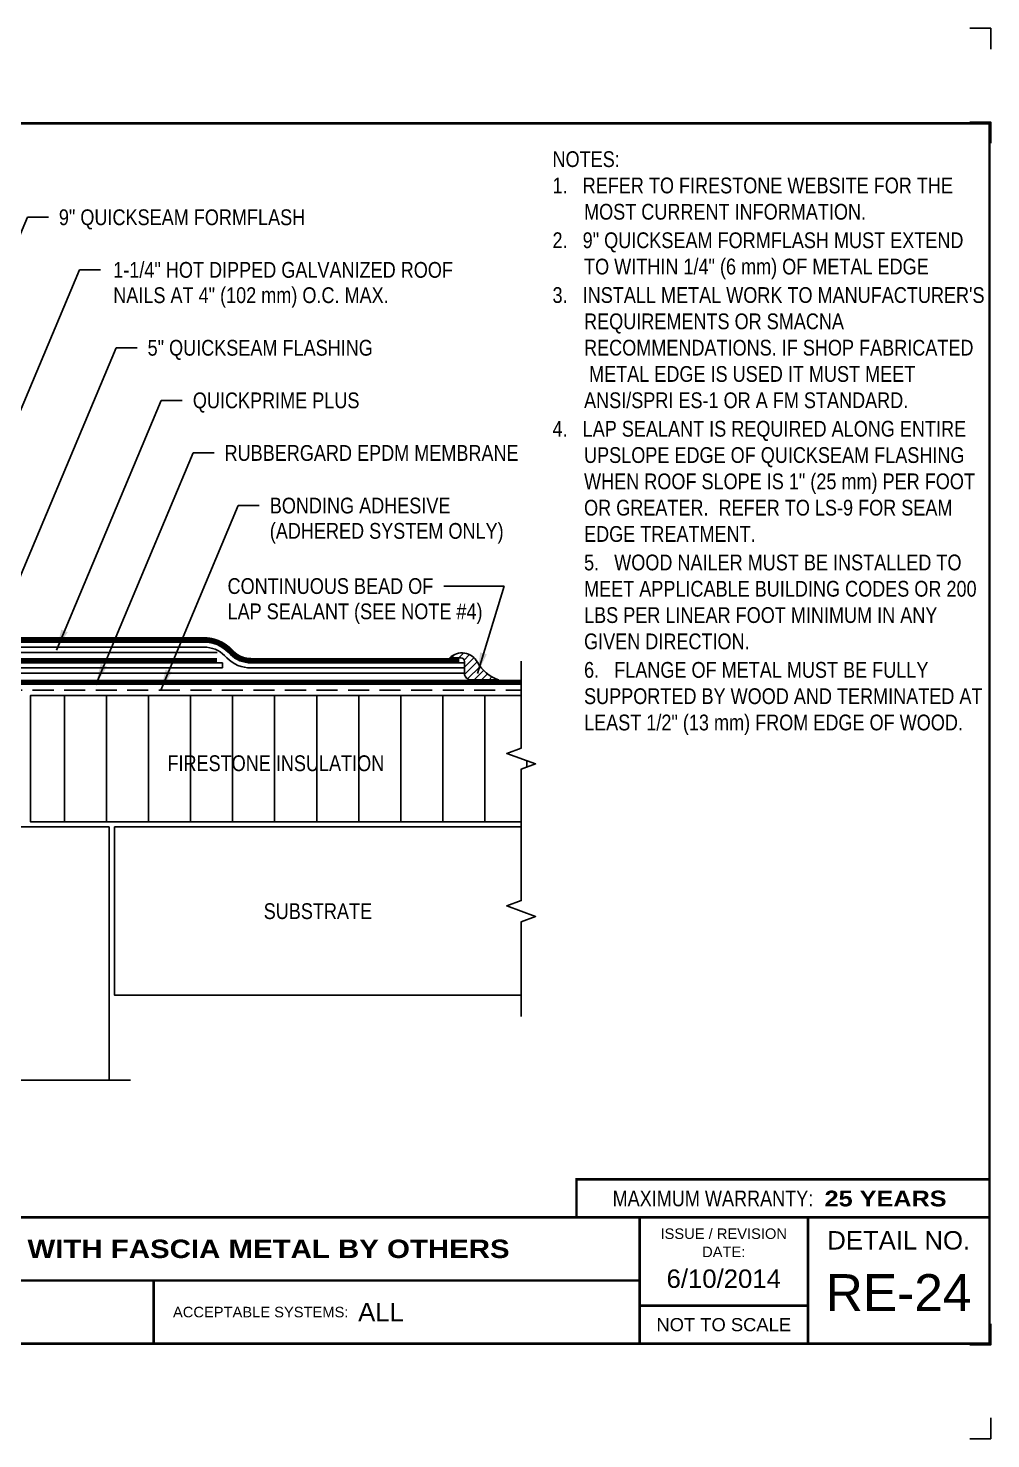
# Model space of a CAD drawing. Header units: inches. Extents: x 121.4 to 141.5, y -49.1 to -32.3.
# Drawn here: x 130.03 to 141.48, y -49.11 to -32.35 of the extents above; entities that cross this region are included whole.
import ezdxf
from ezdxf.enums import TextEntityAlignment as Align

# ---------------------------------------------------------------- set-up
doc = ezdxf.new("R2010")
doc.units = ezdxf.units.IN
doc.header["$MEASUREMENT"] = 0
doc.linetypes.add('HIDDEN', pattern=[0.375, 0.25, -0.125])
doc.layers.get('0').update_dxf_attribs({"linetype": 'CONTINUOUS'})
doc.layers.get('DEFPOINTS').update_dxf_attribs({"linetype": 'CONTINUOUS'})
for name, color, linetype in [('FSBP-ADHESIVE', 1, 'HIDDEN'), ('FSBP-ANNO-NOTE', 7, 'CONTINUOUS'), ('FSBP-INSULATION', 7, 'CONTINUOUS'), ('FSBP-MEMBRANE', 7, 'CONTINUOUS'), ('FSBP-SEALANTS', 1, 'CONTINUOUS'), ('FSBP-SUBSTRATE-GENERIC', 9, 'CONTINUOUS'), ('FSBP-TTLB', 7, 'CONTINUOUS'), ('FSBP-TTLB-BORDER', 7, 'CONTINUOUS'), ('FSBP-TTLB-TEXT', 7, 'CONTINUOUS'), ('FSBP-WALL-CURB', 9, 'CONTINUOUS')]:
    doc.layers.add(name, color=color, linetype=linetype)
doc.styles.add('FSBP_ARIAL', font='arial.ttf')
doc.styles.add('FSBP_ARIAL_BOLD', font='')
doc.styles.add('FSBP_ARIAL_NAR', font='ARIALN.TTF')
doc.styles.get('FSBP_ARIAL_BOLD').set_extended_font_data('Arial Black')
doc.linetypes.add('ZIGZAG', pattern='A,0.0001,-0.2,[131,ltypeshp.shx,S=0.2,R=0,X=-0.2,Y=0],-0.4,[131,ltypeshp.shx,S=0.2,R=180,X=0.2,Y=0],-0.2', length=0.8001)
doc.dimstyles.new('FSBP-LEADER', dxfattribs={"dimtxt": 0.1875, "dimasz": 0.25, "dimexe": 0.0625, "dimexo": 0.125, "dimgap": 0.125, "dimtad": 0, "dimtih": 1, "dimtoh": 1, "dimdec": 4, "dimzin": 0, "dimdsep": 46, "dimlunit": 4, "dimtxsty": 'FSBP_ARIAL_NAR', "dimcen": 0.09375, "dimclrd": 256, "dimclre": 256, "dimclrt": 256, "dimadec": 0, "dimazin": 0, "dimtfac": 1, "dimtdec": 4, "dimtofl": 0, "dimtmove": 0, "dimatfit": 3, "dimfxl": 1, "dimtolj": 1, "dimtzin": 0, "dimlwd": -1, "dimlwe": -1, "dimarcsym": 0})

# ---------------------------------------------------------------- blocks, each defined once
blk = doc.blocks.new('TTLB-EPDM_1')
at = {"layer": 'DEFPOINTS', "linetype": 'Continuous', "ltscale": 1.75}
for points in [[(20.01562500000003, 13.88083333333333), (20.01562500000003, 14.13083333333333), (19.76562500000003, 14.13083333333333)], [(20.01562500000003, -2.380833333333342), (20.01562500000003, -2.630833333333342), (19.76562500000003, -2.630833333333342)]]:
    blk.add_lwpolyline(points, dxfattribs=at)
at = {"layer": 'DEFPOINTS', "color": 1}
for points in [[(20.015625, 12.765625), (20.015625, 13.015625), (19.765625, 13.015625)], [(20.015625, -1.265625), (20.015625, -1.515625), (19.765625, -1.515625)]]:
    blk.add_lwpolyline(points, dxfattribs=at)
at = {"layer": 'FSBP-TTLB', "const_width": 0.03125}
blk.add_lwpolyline([(15.09028770518938, 0), (20, 0), (20, 0.4512598240669945), (15.09028770518938, 0.4512598240669945)], close=True, dxfattribs=at)
for points in [[(0, 0), (0, -1.5), (20, -1.5), (20, 0), (0, 0)], [(15.84028770518938, 0), (15.84028770518938, -1.5)], [(17.84110496735593, 0), (17.84110496735593, -1.5)], [(20, 0), (20, -1.5)], [(4.825208527206769, -0.75), (15.84028770518938, -0.75)], [(15.84028770518938, -1.048740175933006), (17.84110496735593, -1.048740175933006)]]:
    blk.add_lwpolyline(points, dxfattribs=at)
at = {"layer": 'FSBP-TTLB-BORDER', "const_width": 0.03125}
blk.add_lwpolyline([(20, 0), (20, 13), (0, 13), (0, 0)], dxfattribs=at)
at = {"layer": 'FSBP-TTLB-TEXT', "const_width": 0.03125}
blk.add_lwpolyline([(10.06152282927678, -0.75), (10.06152282927678, -1.5)], dxfattribs=at)
at = {"layer": 'FSBP-TTLB-TEXT', "style": 'FSBP_ARIAL_NAR'}
blk.add_text('MAXIMUM WARRANTY:', height=0.1875, dxfattribs=at).set_placement((17.90516569312837, 0.2256299120335257), align=Align.MIDDLE_RIGHT)
at = {"layer": 'FSBP-TTLB-TEXT', "style": 'FSBP_ARIAL'}
for s, height, p in [('ISSUE / REVISION', 0.125, (16.84069633627263, -0.1938496373466023)), ('DETAIL NO.', 0.21875, (18.92055248367797, -0.2724398367368792)), ('DATE:', 0.125, (16.84069633627263, -0.409973105348854)), ('NOT TO SCALE', 0.15625, (16.84069633627263, -1.274370087966503))]:
    blk.add_text(s, height=height, dxfattribs=at).set_placement(p, align=Align.MIDDLE_CENTER)
blk.add_text('ACCEPTABLE SYSTEMS:', height=0.125, dxfattribs=at).set_placement((10.29281281591562, -1.125), align=Align.MIDDLE_LEFT)
at = {"layer": 'FSBP-TTLB-TEXT'}
for tag, height, style, p in [('MAXIMUM_WARRANTY', 0.1875, 'FSBP_ARIAL_BOLD', (18.03987100774941, 0.2240244307510579)), ('ACCPT_SYSTEMS', 0.21875, 'FSBP_ARIAL', (12.49438170418193, -1.125))]:
    blk.add_attdef(tag, text='', height=height, dxfattribs=dict(at, style=style)).set_placement(p, align=Align.MIDDLE_LEFT)
for tag, height, style, p in [('DETAIL_DESCP_LINE_1', 0.21875, 'FSBP_ARIAL_BOLD', (10.33118450231211, -0.3736318192489421)), ('ISSUE_REV_DATE', 0.21875, 'FSBP_ARIAL', (16.84069633627263, -0.7282559425942452)), ('DETAIL_NUMBER', 0.4375, 'FSBP_ARIAL', (18.91941590748775, -0.8931630692489421))]:
    blk.add_attdef(tag, text='', height=height, dxfattribs=dict(at, style=style)).set_placement(p, align=Align.MIDDLE_CENTER)

msp = doc.modelspace()

# ---------------------------------------------------------------- hatches: boundary and pattern name
at = {"layer": 'FSBP-INSULATION'}
h = msp.add_hatch(dxfattribs=at)
h.set_pattern_fill('LINE', color=256, scale=4, angle=90, style=0)
h.set_pattern_definition([(90, (42.46385764943636, -35.58814289651805), (-0.5, 3.061515884555943e-17), [])])
h.paths.add_polyline_path([(135.8954806490604, -41.77583606157749), (135.8954806490603, -41.1508360615775), (136.0671979877763, -41.0883360615775), (135.7237633103444, -40.96333606157749), (135.8954806490603, -40.90083606157749), (135.8954806490604, -40.2758360615775), (130.0612128187294, -40.27583606157749), (130.0612128187294, -41.77583606157749)])
h.paths.add_polyline_path([(131.6410023443997, -41.22597675052702), (134.3156911233901, -41.22597675052702), (134.3156911233901, -40.93494247358295), (131.6410023443997, -40.93494247358295)], flags=24)
at = {"layer": 'FSBP-SEALANTS'}
h = msp.add_hatch(dxfattribs=at)
h.set_pattern_fill('ANSI31', color=256, scale=0.5, style=0)
h.set_pattern_definition([(45, (24.37733770107647, -36.05525609180597), (-0.04419417382415922, 0.04419417382415922), [])])
edge = h.paths.add_edge_path()
edge.add_arc((135.1794296444915, -39.87000113071117), 0.0416666666666714, 9.777068044058979e-12, 90, ccw=False)
edge.add_line((135.2210963111582, -39.87000113071116), (135.2210963111582, -40.0141443041054))
edge.add_arc((135.2980020143343, -40.01293834815252), 0.0769151578739478, 180.8983797162358, 274.793672541561)
edge.add_line((135.3044296444915, -40.08958446404459), (135.6236667435871, -40.08958446404451))
edge.add_arc((135.7796520193845, -39.65012514231093), 0.4663216719434238, 209.6409765199027, 250.4577757165323, ccw=False)
edge.add_arc((135.190544318429, -39.97657516628294), 0.2072866481197914, 27.53427878744976, 134.3446425460239)
edge.add_line((135.0456566078094, -39.8283344640445), (135.1794296444915, -39.8283344640445))

# ---------------------------------------------------------------- linework, layer by layer
at = {"layer": 'FSBP-ADHESIVE', "linetype": 'ZIGZAG', "ltscale": 0.17}
for p, q in [((129.3152724634215, -39.76458446404447), (132.2804376409623, -39.76458446404447)), ((129.2459957681249, -40.01208446404587), (135.2210963111589, -40.01208446404448))]:
    msp.add_line(p, q, dxfattribs=at)
at = {"layer": 'FSBP-ADHESIVE', "linetype": 'HIDDEN'}
msp.add_line((128.5870934271631, -40.21333606157749), (135.8954806490603, -40.21333606157749), dxfattribs=at)
at = {"layer": 'FSBP-INSULATION', "linetype": 'Continuous'}
msp.add_lwpolyline([(135.8954806490604, -41.77583606157749), (135.8954806490603, -41.15083606157749), (136.0671979877763, -41.08833606157749), (135.7237633103444, -40.96333606157749), (135.8954806490603, -40.90083606157749), (135.8954806490604, -39.86958606157749)], dxfattribs=at)
at = {"layer": 'FSBP-INSULATION'}
msp.add_lwpolyline([(135.8954806490603, -40.27583606157749), (130.0612128187294, -40.27583606157749), (130.0612128187294, -41.77583606157749), (135.8954806490604, -41.77583606157749)], dxfattribs=at)
at = {"layer": 'FSBP-MEMBRANE', "linetype": 'Continuous', "const_width": 0.06}
msp.add_lwpolyline([(135.1585963111589, -39.8583344640445), (132.6832677268523, -39.85833446404447, -0.198912367379657), (132.4605290907784, -39.76607310011823), (132.4326990048885, -39.73824301422833, 0.1989123673796558), (132.1251075550724, -39.61083446404448), (129.3670491587181, -39.61083446404447, -0.1989123673797552), (129.321087217941, -39.59179640482159), (129.3143105226444, -39.58501970952499, 0.1989123673796828), (129.1834957681249, -39.53083446404448), (127.4581475715049, -39.53083446404447, 0.1989123673796205), (127.1505561216887, -39.6582430142283), (127.1227260357988, -39.68607310011825, -0.1989123673796091), (126.899987399725, -39.77833446404449), (126.3839684271631, -39.77833446404446)], format="xyb", dxfattribs=at)
at = {"layer": 'FSBP-MEMBRANE', "linetype": 'Continuous'}
msp.add_lwpolyline([(129.3670491587181, -39.70083446404448), (132.1251075550724, -39.70083446404448, -0.1989123673796599), (132.3690593945818, -39.80188262453511), (132.3968894804717, -39.82971271042504, 0.1989123673796594), (132.6832677268523, -39.94833446404447), (135.2210963111589, -39.9483344640445), (135.2210963111589, -39.8883344640445), (132.6832677268523, -39.88833446404447, -0.1989123673796472), (132.4393158873428, -39.78728630355383), (132.411485801453, -39.75945621766392, 0.1989123673796559), (132.1251075550724, -39.64083446404447), (129.3670491587181, -39.64083446404447, -0.1989123673797181)], format="xyb", dxfattribs=at)
msp.add_lwpolyline([(132.3429376409623, -39.94833446404448), (129.3152724634215, -39.94833446404448, -0.1989123673793388), (129.2268841157733, -39.9117228116929), (129.2201074204766, -39.90494611639615, 0.1989123673796216), (129.1317190728282, -39.86833446404448), (127.240317485615, -39.86833446404447), (127.240317485615, -39.80833446404446), (129.1317190728282, -39.80833446404448, -0.1989123673796169), (129.2625338273477, -39.86251970952495), (129.2693105226444, -39.86929640482165, 0.1989123673793947), (129.3152724634215, -39.88833446404448), (132.3429376409624, -39.88833446404448)], format="xyb", close=True, dxfattribs=at)
at = {"layer": 'FSBP-MEMBRANE', "const_width": 0.06}
msp.add_lwpolyline([(132.2804376409623, -39.85833446404447), (129.3152724634215, -39.85833446404447, -0.1989123673792592), (129.29052372608, -39.84808320138603), (129.2837470307833, -39.84130650608935, 0.198912367379607), (129.1317190728282, -39.77833446404446), (127.302817485615, -39.77833446404446)], format="xyb", dxfattribs=at)
msp.add_lwpolyline([(135.8954806490604, -40.11958606157749), (128.5870934271631, -40.11958606157749)], dxfattribs=at)
at = {"layer": 'FSBP-SEALANTS'}
msp.add_lwpolyline([(135.1794296444915, -39.8283344640445, -0.4142135623731262), (135.2210963111582, -39.87000113071116), (135.2210963111582, -40.0141443041054, 0.4342692346833776), (135.3044296444915, -40.08958446404459), (135.6236667435871, -40.08958446404451, -0.180004073642107), (135.3743525242368, -39.8807508584771, 0.5030042638074234), (135.0456566078094, -39.8283344640445)], format="xyb", close=True, dxfattribs=at)
at = {"layer": 'FSBP-SUBSTRATE-GENERIC'}
for points in [[(135.8954806490604, -41.83833606157749), (131.0612128187294, -41.83833606157749), (131.0612128187294, -43.83833606157749), (135.8954806490604, -43.83833606157749)], [(135.8954806490604, -44.08833606157749), (135.8954806490603, -42.96333606157749), (136.0671979877763, -42.90083606157749), (135.7237633103444, -42.77583606157749), (135.8954806490603, -42.71333606157749), (135.8954806490604, -41.77583606157749)]]:
    msp.add_lwpolyline(points, dxfattribs=at)
at = {"layer": 'FSBP-WALL-CURB', "linetype": 'Continuous'}
for q in [(126.4987128187294, -41.83833606157749), (130.9987128187294, -44.84529190837931)]:
    msp.add_line((130.9987128187294, -41.83833606157749), q, dxfattribs=at)
at = {"layer": 'FSBP-WALL-CURB'}
msp.add_lwpolyline([(126.3112128187294, -44.84529190837931), (128.6549628187294, -44.84529190837931), (128.7174628187294, -45.01700924709523), (128.8424628187294, -44.67357456966339), (128.9049628187294, -44.84529190837931), (131.2487128187294, -44.84529190837931)], dxfattribs=at)

# ---------------------------------------------------------------- block references
msp.add_blockref('TTLB-EPDM_1', (121.4627011304544, -46.47737117023446)).add_auto_attribs({'DETAIL_DESCP_LINE_1': 'ROOF EDGE WITH FASCIA METAL BY OTHERS', 'ACCPT_SYSTEMS': 'ALL', 'ISSUE_REV_DATE': '6/10/2014', 'DETAIL_NUMBER': 'RE-24', 'MAXIMUM_WARRANTY': '25 YEARS'})

# ---------------------------------------------------------------- texts
at = {"layer": 'FSBP-ANNO-NOTE', "style": 'FSBP_ARIAL_NAR'}
for s, p in [('9" QUICKSEAM FORMFLASH', (130.3990939808285, -34.59303771681154)), ('1-1/4" HOT DIPPED GALVANIZED ROOF', (131.0454201043232, -35.21803771681152)), ('NAILS AT 4" (102 mm) O.C. MAX.', (131.0454201043232, -35.51881896681152)), ('5" QUICKSEAM FLASHING', (131.4536665587789, -36.14381896681154)), ('QUICKPRIME PLUS', (131.991659300868, -36.76881896681155)), ('RUBBERGARD EPDM MEMBRANE', (132.3689650742221, -37.39381896681154)), ('BONDING ADHESIVE', (132.9064889989601, -38.01881896681152)), ('(ADHERED SYSTEM ONLY)', (132.9064889989601, -38.31960021681152)), ('CONTINUOUS BEAD OF', (132.4041305708868, -38.97536416660933)), ('LAP SEALANT (SEE NOTE #4)', (132.4041305708868, -39.27614541660933))]:
    msp.add_text(s, height=0.1875, dxfattribs=at).set_placement(p, align=Align.MIDDLE_LEFT)
for s, p in [('FIRESTONE INSULATION', (132.9783467338949, -41.08052356157749)), ('SUBSTRATE', (133.4783467338949, -42.83833606157749))]:
    msp.add_text(s, height=0.1875, dxfattribs=at).set_placement(p, align=Align.MIDDLE_CENTER)
at = {"layer": 'FSBP-ANNO-NOTE', "insert": (136.2677233505437, -33.80868742968596), "char_height": 0.1875, "attachment_point": 1, "style": 'FSBP_ARIAL_NAR'}
msp.add_mtext_dynamic_manual_height_columns('\\A1;\\pi-0.375,l0.375,t0.1875,0.375;NOTES:\\P1.   REFER TO FIRESTONE WEBSITE FOR THE MOST CURRENT INFORMATION.\\P{\\H0.083333x;\\P\\pt0.375;}2.   9" QUICKSEAM FORMFLASH MUST EXTEND TO WITHIN 1/4" (6 mm) OF METAL EDGE\\P{\\H0.083333x;\\P}3.   INSTALL METAL WORK TO MANUFACTURER\'S REQUIREMENTS OR SMACNA RECOMMENDATIONS. IF SHOP FABRICATED\\P\\pi0; METAL EDGE IS USED IT MUST MEET ANSI/SPRI ES-1 OR A FM STANDARD.\\P\\pi-0.375;{\\H0.083333x; \\P\\ptz;}4.   LAP SEALANT IS REQUIRED ALONG ENTIRE UPSLOPE EDGE OF QUICKSEAM FLASHING WHEN ROOF SLOPE IS 1" (25 mm) PER FOOT\\P\\pi0;OR GREATER.  REFER TO LS-9 FOR SEAM EDGE TREATMENT.{\\H0.083333x;\\P\\pi-0.375;\\P}5.   WOOD NAILER MUST BE INSTALLED TO MEET APPLICABLE BUILDING CODES OR 200 LBS PER LINEAR FOOT MINIMUM IN ANY GIVEN DIRECTION.\\P\\pt0.375;{\\H0.083333x;\\P\\ptz;}6.   FLANGE OF METAL MUST BE FULLY SUPPORTED BY WOOD AND TERMINATED AT LEAST 1/2" (13 mm) FROM EDGE OF WOOD.{\\H0.083333x; }', width=5.210602779910644, gutter_width=23.08110225731588, heights=[9.705858064956125], dxfattribs=at)

# ---------------------------------------------------------------- leaders
at = {"layer": 'FSBP-ANNO-NOTE'}
for points in [[(127.9392432610711, -39.55492468393071), (130.0240939808285, -34.59303771681154), (130.2740939808285, -34.59303771681154)], [(128.6406249878284, -39.98480834686636), (130.6434930992635, -35.21803771681153), (130.8934930992635, -35.21803771681153)], [(129.5053224094095, -39.88833446404448), (131.0786665587789, -36.14381896681154), (131.3286665587789, -36.14381896681154)], [(130.3688855672007, -39.73848589227797), (131.616659300868, -36.76881896681154), (131.866659300868, -36.76881896681154)], [(130.836917102885, -40.14756109084093), (131.9939650742221, -37.39381896681154), (132.2439650742221, -37.39381896681154)], [(131.6094129330917, -40.21333446404448), (132.5314889989601, -38.01881896681152), (132.7814889989601, -38.01881896681152)], [(135.3750453965646, -40.01322390209592), (135.6913060903426, -38.97587083861799), (134.9759622997794, -38.97536416660933)]]:
    msp.add_leader(points, dimstyle='FSBP-LEADER', dxfattribs=at)

doc.saveas('drawing.dxf')
